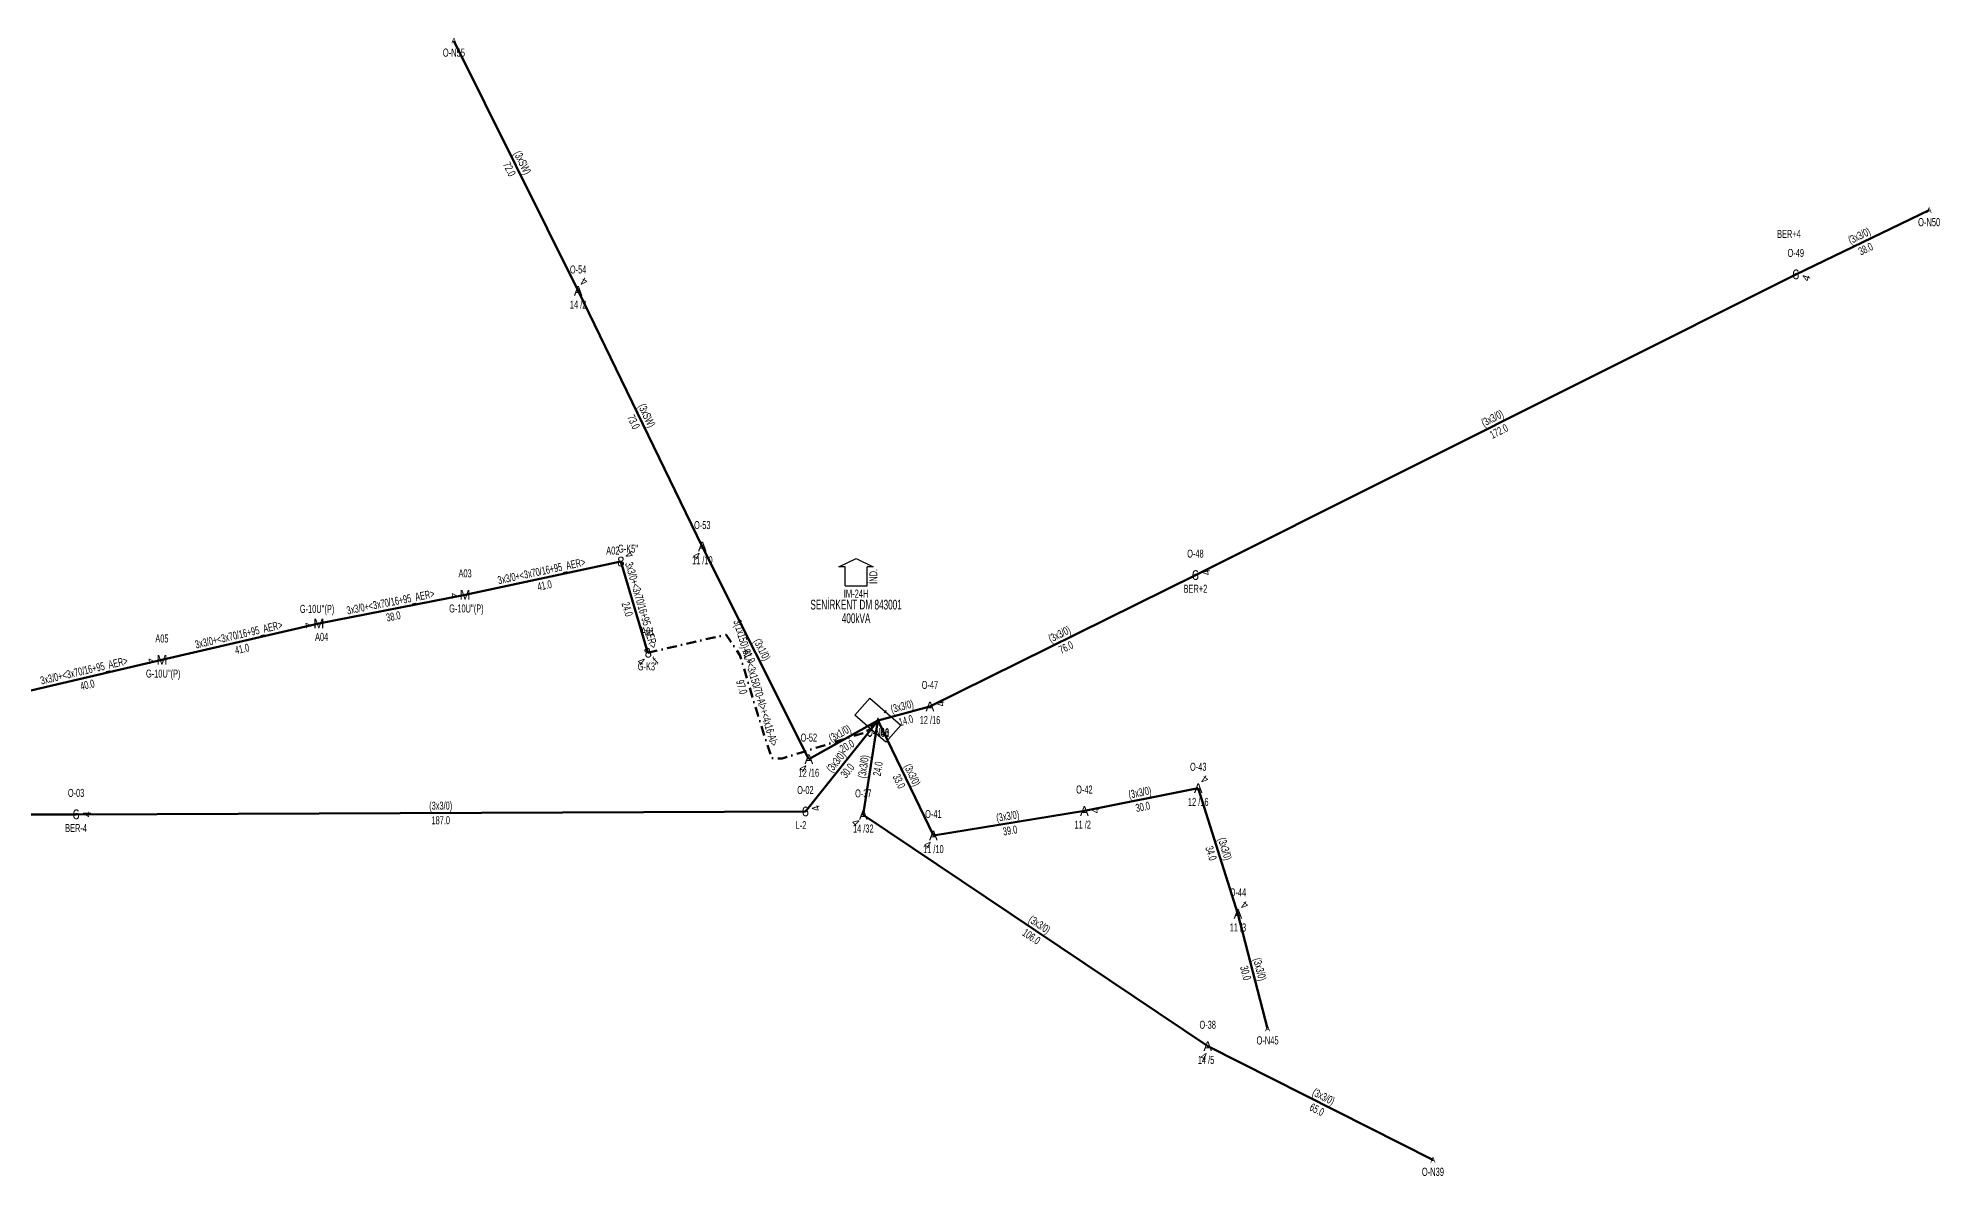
# Model space of a CAD drawing. Header units: millimetres. Extents: x 542876 to 548433, y 4216806 to 4221056.
# Drawn here: x 547946.2 to 548433.2, y 4220764.8 to 4221056.5 of the extents above; entities that cross this region are included whole.
import ezdxf
from ezdxf.enums import TextEntityAlignment as Align

# ---------------------------------------------------------------- set-up
doc = ezdxf.new("R2010")
doc.units = ezdxf.units.MM
doc.linetypes.add('DASHDOT', pattern=[5, 2.5, -1.25, 0, -1.25])
for name, color, linetype, lineweight in [('DIREK_ENH_MEVCUT', 6, 'Continuous', 25), ('DIREK_OG_MEVCUT', 16, 'Continuous', 25), ('DIREK_OG_YENI', 10, 'Continuous', 25), ('HAT_ENH_HAVAI_MEVCUT', 6, 'Continuous', 70), ('HAT_OG_HAVAI_MEVCUT', 48, 'Continuous', 70), ('HAT_OG_HAVAI_YENI', 1, 'Continuous', 70), ('HAT_OG_YERALTI_MEVCUT', 48, 'DASHDOT', 70), ('HAT_OG_YERALTI_YENI', 1, 'DASHDOT', 70), ('NODE_OG_MEVCUT', 5, 'Continuous', 25), ('TRAFO_MEVCUT', 5, 'Continuous', 30)]:
    doc.layers.add(name, color=color, linetype=linetype, lineweight=lineweight)
doc.styles.add('Direk', font='B_CAD')
doc.styles.get("Standard").update_dxf_attribs({"font": 'Arial'})

# ---------------------------------------------------------------- blocks, each defined once
blk = doc.blocks.new('MEV_INDMERK_KARE')
at = {"layer": 'TRAFO_MEVCUT', "linetype": 'Continuous'}
for p, q in [((-5.268651, -2.925), (-5.268651, 2.925)), ((-5.268651, 2.925), (5.268651, 2.925)), ((0, 2.535), (0, 3.315)), ((5.268651, 2.925), (5.268651, -2.925)), ((5.268651, -2.925), (-5.268651, -2.925))]:
    blk.add_line(p, q, dxfattribs=at)
blk = doc.blocks.new('MEV_INDMERK')
at = {"layer": 'TRAFO_MEVCUT', "linetype": 'Continuous'}
for p, q in [((-4.4, 2.4), (0, 4.6)), ((-2.8, 2.4), (-4.4, 2.4)), ((-2.8, -2.4), (-2.8, 2.4)), ((0, 4.6), (4.4, 2.4)), ((4.4, 2.4), (2.8, 2.4)), ((2.8, -2.4), (2.8, 2.4)), ((-2.8, -2.4), (2.8, -2.4))]:
    blk.add_line(p, q, dxfattribs=at)
at = {"layer": 'TRAFO_MEVCUT', "linetype": 'Continuous', "width": 0.6}
blk.add_text('İND.', height=2, rotation=90, dxfattribs=at).set_placement((5.417363, -0.010583), align=Align.CENTER)

msp = doc.modelspace()

# ---------------------------------------------------------------- linework, layer by layer
at = {"layer": 'HAT_ENH_HAVAI_MEVCUT'}
for p, q in [((548084.603892, 4220991.668852), (548052.776364, 4221055.797022)), ((548396.53, 4220995.905), (548430.689751, 4221012.357926)), ((548242.735123, 4220918.838533), (548396.53, 4220995.905)), ((548116.409521, 4220926.157595), (548084.603892, 4220991.668852)), ((548143.707223, 4220871.682792), (548116.409521, 4220926.157595)), ((548242.735123, 4220918.838533), (548174.734063, 4220885.184032)), ((548142.822, 4220858.245), (548161.418266, 4220881.473904)), ((548143.707223, 4220871.682792), (548161.394504, 4220881.603274)), ((548157.655306, 4220857.379742), (548161.394504, 4220881.570243)), ((548174.734063, 4220885.184032), (548161.427535, 4220881.603274)), ((547955.992, 4220857.503), (547749.427, 4220856.95)), ((547955.992, 4220857.503), (548142.822, 4220858.245)), ((548157.655306, 4220857.379742), (548245.877, 4220798.081)), ((548245.877, 4220798.081), (548303.573303, 4220768.94651))]:
    msp.add_line(p, q, dxfattribs=at)
at = {"layer": 'HAT_OG_HAVAI_MEVCUT'}
for p, q in [((548175.601728, 4220852.099479), (548161.444149, 4220881.510561)), ((548214.286, 4220858.374), (548243.458778, 4220864.204091)), ((548243.458778, 4220864.204091), (548253.625026, 4220832.016706)), ((548175.601728, 4220852.099479), (548214.286, 4220858.374)), ((548253.625026, 4220832.016706), (548261.213092, 4220802.631831))]:
    msp.add_line(p, q, dxfattribs=at)
at = {"layer": 'HAT_OG_HAVAI_YENI'}
for p, q in [((548095.560085, 4220922.30091), (548055.643123, 4220913.776989)), ((548102.447, 4220898.936), (548095.560085, 4220922.30091)), ((548055.643123, 4220913.776989), (548018.174227, 4220906.422865)), ((548018.174227, 4220906.422865), (547977.978502, 4220897.084668)), ((547977.978502, 4220897.084668), (547938.917649, 4220887.981424))]:
    msp.add_line(p, q, dxfattribs=at)
at = {"layer": 'HAT_OG_YERALTI_MEVCUT', "flags": 128}
for points in [[(548161.418266, 4220881.473904), (548161.384, 4220881.659)], [(548161.394504, 4220881.570243), (548161.384, 4220881.659)], [(548161.444149, 4220881.510561), (548161.384, 4220881.659)], [(548161.427535, 4220881.603274), (548161.384, 4220881.659)], [(548161.384, 4220881.659), (548161.394504, 4220881.603274)]]:
    msp.add_lwpolyline(points, dxfattribs=at)
at = {"layer": 'HAT_OG_YERALTI_YENI', "flags": 128}
msp.add_lwpolyline([(548102.447, 4220898.936), (548122.503485, 4220903.561046), (548126.060022, 4220898.28756), (548130.597672, 4220883.0803), (548134.154209, 4220871.920133), (548136.852271, 4220871.797493), (548158.191491, 4220878.542649), (548161.384, 4220881.659)], dxfattribs=at)

# ---------------------------------------------------------------- block references
at = {"layer": 'TRAFO_MEVCUT'}
msp.add_blockref('MEV_INDMERK', (548155.808822, 4220918.516984), dxfattribs=at)
at = {"layer": 'TRAFO_MEVCUT', "rotation": 318.730719}
msp.add_blockref('MEV_INDMERK_KARE', (548161.384, 4220881.659), dxfattribs=at)

# ---------------------------------------------------------------- texts
at = {"layer": 'DIREK_ENH_MEVCUT', "width": 0.53}
for s, p in [('BER+4', (548394.775116, 4221006.275668)), ('O-49', (548396.53, 4221001.405)), ('O-54', (548084.603892, 4220997.168852)), ('14 /2', (548084.603892, 4220988.168852)), ('O-53', (548116.409521, 4220931.657595)), ('O-48', (548242.735123, 4220924.338533)), ('11 /10', (548116.409521, 4220922.657595)), ('BER+2', (548242.735123, 4220915.338533)), ('O-47', (548174.734063, 4220890.684032)), ('12 /16', (548174.734063, 4220881.684032)), ('O-52', (548143.707223, 4220877.182792)), ('12 /16', (548143.707223, 4220868.182792)), ('O-37', (548157.655306, 4220862.879742)), ('14 /32', (548157.655306, 4220853.879742)), ('O-38', (548245.877, 4220803.581)), ('14 /5', (548245.454915, 4220794.581))]:
    msp.add_text(s, height=2.05, dxfattribs=at).set_placement(p, align=Align.MIDDLE_CENTER)
at = {"layer": 'DIREK_ENH_MEVCUT', "style": 'Direk'}
for s, p in [('A', (548084.603892, 4220991.668852)), ('6', (548396.53, 4220995.905)), ('A', (548116.409521, 4220926.157595)), ('6', (548242.735123, 4220918.838533)), ('A', (548174.734063, 4220885.184032)), ('A', (548143.707223, 4220871.682792)), ('A', (548157.655306, 4220857.379742)), ('A', (548245.877, 4220798.081))]:
    msp.add_text(s, height=2.5, dxfattribs=at).set_placement(p, align=Align.MIDDLE_CENTER)
at = {"layer": 'DIREK_ENH_MEVCUT', "color": 32, "style": 'Direk'}
for rotation, p in [(507.948257, (548086.08981, 4220994.042046)), (431.16652, (548399.18009, 4220995.001107)), (327.948257, (548114.923603, 4220923.784401)), (463.307704, (548245.459938, 4220919.483038)), (463.165668, (548177.460467, 4220885.821781)), (328.307885, (548142.236231, 4220869.300318)), (450.113776, (547958.791994, 4220857.50856)), (466.651536, (548145.504583, 4220859.047341)), (315.000001, (548155.675407, 4220855.399843)), (339.608163, (548244.901372, 4220795.456471))]:
    msp.add_text('4', height=2, rotation=rotation, dxfattribs=at).set_placement(p, align=Align.MIDDLE_CENTER)
at = {"layer": 'DIREK_ENH_MEVCUT', "linetype": 'ByBlock', "width": 0.53}
for s, p in [('O-03', (547955.992, 4220863.003)), ('O-02', (548142.822, 4220863.745)), ('BER-4', (547955.992, 4220854.003)), ('L-2', (548141.683608, 4220854.745))]:
    msp.add_text(s, height=2.05, dxfattribs=at).set_placement(p, align=Align.MIDDLE_CENTER)
at = {"layer": 'DIREK_ENH_MEVCUT', "linetype": 'ByBlock', "style": 'Direk'}
for p in [(547955.992, 4220857.503), (548142.822, 4220858.245)]:
    msp.add_text('6', height=2.5, dxfattribs=at).set_placement(p, align=Align.MIDDLE_CENTER)
at = {"layer": 'DIREK_OG_MEVCUT', "width": 0.53}
for s, p in [('O-43', (548243.458778, 4220869.704091)), ('O-42', (548214.286, 4220863.874)), ('12 /16', (548243.458778, 4220860.704091)), ('O-41', (548175.601728, 4220857.599479)), ('11 /2', (548213.863915, 4220854.874)), ('11 /10', (548175.601728, 4220848.599479)), ('O-44', (548253.625026, 4220837.516706)), ('11 /3', (548253.625026, 4220828.516706))]:
    msp.add_text(s, height=2.05, dxfattribs=at).set_placement(p, align=Align.MIDDLE_CENTER)
at = {"layer": 'DIREK_OG_MEVCUT', "color": 32, "style": 'Direk'}
for rotation, p in [(503.764251, (548245.113883, 4220866.462548)), (452.212543, (548217.083913, 4220858.482098)), (327.852359, (548174.11184, 4220849.728776)), (502.239602, (548255.339636, 4220834.230325))]:
    msp.add_text('4', height=2, rotation=rotation, dxfattribs=at).set_placement(p, align=Align.MIDDLE_CENTER)
at = {"layer": 'DIREK_OG_MEVCUT', "style": 'Direk'}
for p in [(548243.458778, 4220864.204091), (548214.286, 4220858.374), (548175.601728, 4220852.099479), (548253.625026, 4220832.016706)]:
    msp.add_text('A', height=2.5, dxfattribs=at).set_placement(p, align=Align.MIDDLE_CENTER)
at = {"layer": 'DIREK_OG_YENI', "width": 0.53}
for s, p in [('A02', (548093.484565, 4220925.119104)), ("G-K5''", (548097.394358, 4220925.611272)), ('A03', (548055.643123, 4220919.276989)), ("G-10U''(P)", (548017.726303, 4220910.179563)), ("G-10U''(P)", (548055.980333, 4220910.276989)), ('A01', (548102.447, 4220904.436)), ('A05', (547977.978502, 4220902.584668)), ('A04', (548018.890243, 4220902.996888)), ("G-K3''", (548102.447, 4220895.436)), ("G-10U''(P)", (547978.315713, 4220893.584668))]:
    msp.add_text(s, height=2.05, dxfattribs=at).set_placement(p, align=Align.MIDDLE_CENTER)
at = {"layer": 'DIREK_OG_YENI', "color": 32, "style": 'Direk'}
for s, rotation, p in [('4', 488.716135, (548097.744797, 4220924.052205)), ('4', 275.552224, (548052.856259, 4220913.506081)), ('4', 279.939165, (548015.416251, 4220905.939579)), ('4', 276.559392, (547975.196831, 4220896.764816)), ('4', 323.211563, (548100.770186, 4220896.693614)), ('f', 405.000001, (548104.426899, 4220896.956101))]:
    msp.add_text(s, height=2, rotation=rotation, dxfattribs=at).set_placement(p, align=Align.MIDDLE_CENTER)
at = {"layer": 'DIREK_OG_YENI', "style": 'Direk'}
for s, p in [('8', (548095.560085, 4220922.30091)), ('M', (548055.643123, 4220913.776989)), ('M', (548018.174227, 4220906.422865)), ('M', (547977.978502, 4220897.084668))]:
    msp.add_text(s, height=2.5, dxfattribs=at).set_placement(p, align=Align.MIDDLE_CENTER)
msp.add_text('8', height=2.5, rotation=13.781597, dxfattribs=at).set_placement((548102.447, 4220898.936), align=Align.MIDDLE_CENTER)
at = {"layer": 'HAT_ENH_HAVAI_MEVCUT', "lineweight": 30, "width": 0.53}
for s, rotation, p in [('(3xSW)', 296.395719, (548069.451511, 4221024.11082, 274026.388182)), ('(3x3/0)', 25.717631, (548413.241029, 4221004.897265, 274215.344875)), ('(3xSW)', 295.896512, (548101.271353, 4220959.284458, 274042.301946)), ('(3x3/0)', 26.615406, (548319.251762, 4220958.131695, 274198.265)), ('(3x3/0)', 386.331333, (548208.357566, 4220902.77309, 274087.367032)), ('(3x1/0)', 296.615768, (548130.818298, 4220899.300998, 274058.20476)), ('(3x3/0)', 375.061387, (548167.859923, 4220884.214454, 274080.713767)), ('(3x1/0)', 29.287294, (548152.135053, 4220877.384384, 274080.697252)), ('(3x3/0)', 51.32043, (548151.456578, 4220870.390672, 274080.709133)), ('(3x3/0)', 81.213159, (548158.684881, 4220869.604838, 274080.697252)), ('(3x3/0)', 0.22755, (548049.403624, 4220858.723993, 274071.411)), ('(3x3/0)', 326.092742, (548202.240326, 4220828.435821, 274122.9385)), ('(3x3/0)', 333.20792, (548275.108292, 4220784.272506, 274151.786651))]:
    msp.add_text(s, height=2.05, rotation=rotation, dxfattribs=at).set_placement(p, align=Align.CENTER)
for s, rotation, p in [('72.0', 296.395719, (548067.928745, 4221023.355054, 274026.388182)), ('38.0', 25.717631, (548413.978721, 4221003.365661, 274215.344875)), ('73.0', 295.896512, (548099.74206, 4220958.541988, 274042.301946)), ('172.0', 26.615406, (548320.013361, 4220956.611838, 274198.265)), ('76.0', 386.331333, (548209.111621, 4220901.249475, 274087.367032)), ('61.0', 296.615768, (548129.298446, 4220898.539389, 274058.20476)), ('14.0', 375.061387, (548168.301675, 4220882.572852, 274080.713767)), ('20.0', 29.287294, (548152.966674, 4220875.901682, 274080.697252)), ('30.0', 51.32043, (548152.783688, 4220869.328232, 274080.709133)), ('24.0', 81.213159, (548160.364929, 4220869.345148, 274080.697252)), ('187.0', 0.22755, (548049.410376, 4220857.024007, 274071.411)), ('106.0', 326.092742, (548201.29198, 4220827.024921, 274122.9385)), ('65.0', 333.20792, (548274.34201, 4220782.755004, 274151.786651))]:
    msp.add_text(s, height=2.05, rotation=rotation, dxfattribs=at).set_placement(p, align=Align.TOP_CENTER)
at = {"layer": 'HAT_OG_HAVAI_MEVCUT', "lineweight": 30, "width": 0.53}
for s, rotation, p in [('33.0', 295.704715, (548167.757053, 4220866.436347, 274080.722075)), ('30.0', 11.301501, (548229.038965, 4220860.455528, 274121.729389)), ('39.0', 9.213041, (548195.079954, 4220854.397705, 274107.143)), ('34.0', 287.528499, (548247.73137, 4220847.854395, 274126.812513)), ('30.0', 284.479201, (548256.596056, 4220817.111744, 274130.606546))]:
    msp.add_text(s, height=2.05, rotation=rotation, dxfattribs=at).set_placement(p, align=Align.TOP_CENTER)
for rotation, p in [(295.704715, (548169.288824, 4220867.173693, 274080.722075)), (11.301501, (548228.705813, 4220862.122564, 274121.729389)), (9.213041, (548194.807774, 4220856.075774, 274107.143)), (287.528499, (548249.352434, 4220848.366402, 274126.812513)), (284.479201, (548258.242061, 4220817.536793, 274130.606546))]:
    msp.add_text('(3x3/0)', height=2.05, rotation=rotation, dxfattribs=at).set_placement(p, align=Align.CENTER)
at = {"layer": 'HAT_OG_HAVAI_YENI', "lineweight": 30, "width": 0.53}
for rotation, p in [(372.053973, (548075.424096, 4220918.870208, 274027.821561)), (286.423124, (548099.818862, 4220910.858774, 274047.780043)), (371.104445, (548036.744967, 4220910.934013, 274009.087114)), (373.078848, (547997.884017, 4220902.581718, 273988.989251)), (373.118782, (547958.255151, 4220893.360863, 273969.458824))]:
    msp.add_text('3x3/0+<3x70/16+95_AER>', height=2.05, rotation=rotation, dxfattribs=at).set_placement(p, align=Align.CENTER)
for s, rotation, p in [('41.0', 372.053973, (548075.779112, 4220917.207691, 274027.821561)), ('24.0', 286.423124, (548098.188223, 4220910.378136, 274047.780043)), ('38.0', 371.104445, (548037.072383, 4220909.265841, 274009.087114)), ('41.0', 373.078848, (547998.268713, 4220900.925816, 273988.989251)), ('40.0', 373.118782, (547958.641001, 4220891.70523, 273969.458824))]:
    msp.add_text(s, height=2.05, rotation=rotation, dxfattribs=at).set_placement(p, align=Align.TOP_CENTER)
at = {"layer": 'HAT_OG_YERALTI_YENI', "lineweight": 30, "width": 0.53}
msp.add_text('3(1x150)-AL+<3x150/70-Al>+<4x16-Al>', height=2.05, rotation=286.614424, dxfattribs=at).set_placement((548129.14336, 4220890.92697), align=Align.CENTER)
msp.add_text('97.0', height=2.05, rotation=286.614424, dxfattribs=at).set_placement((548127.514334, 4220890.44089), align=Align.TOP_CENTER)
at = {"layer": 'NODE_OG_MEVCUT', "style": 'Direk'}
for p in [(548052.776364, 4221055.797022), (548430.689751, 4221012.357926), (548161.394504, 4220881.603274), (548161.394504, 4220881.570243), (548161.418266, 4220881.473904), (548161.427535, 4220881.603274), (548161.444149, 4220881.510561), (548261.213092, 4220802.631831), (548303.573303, 4220768.94651)]:
    msp.add_text('A', height=1.4, dxfattribs=at).set_placement(p, align=Align.MIDDLE_CENTER)
at = {"layer": 'NODE_OG_MEVCUT', "width": 0.6}
for s, p in [('O-N55', (548052.776364, 4221053.797022)), ('O-N50', (548430.689751, 4221010.357926)), ('O-N51', (548161.394504, 4220879.603274)), ('O-N36', (548161.394504, 4220879.570243)), ('O-N01', (548161.418266, 4220879.473904)), ('O-N46', (548161.427535, 4220879.603274)), ('O-N40', (548161.444149, 4220879.510561)), ('O-N45', (548261.213092, 4220800.631831)), ('O-N39', (548303.573303, 4220766.94651))]:
    msp.add_text(s, height=2.1, dxfattribs=at).set_placement(p, align=Align.TOP_CENTER)
at = {"layer": 'TRAFO_MEVCUT', "width": 0.6}
for s, height, p in [('IM-24H', 2.1, (548155.808822, 4220913.016984)), ('SENİRKENT DM 843001', 2.5, (548155.808822, 4220910.016984)), ('400kVA', 2.5, (548155.808822, 4220906.516984))]:
    msp.add_text(s, height=height, dxfattribs=at).set_placement(p, align=Align.CENTER)

doc.saveas('drawing.dxf')
